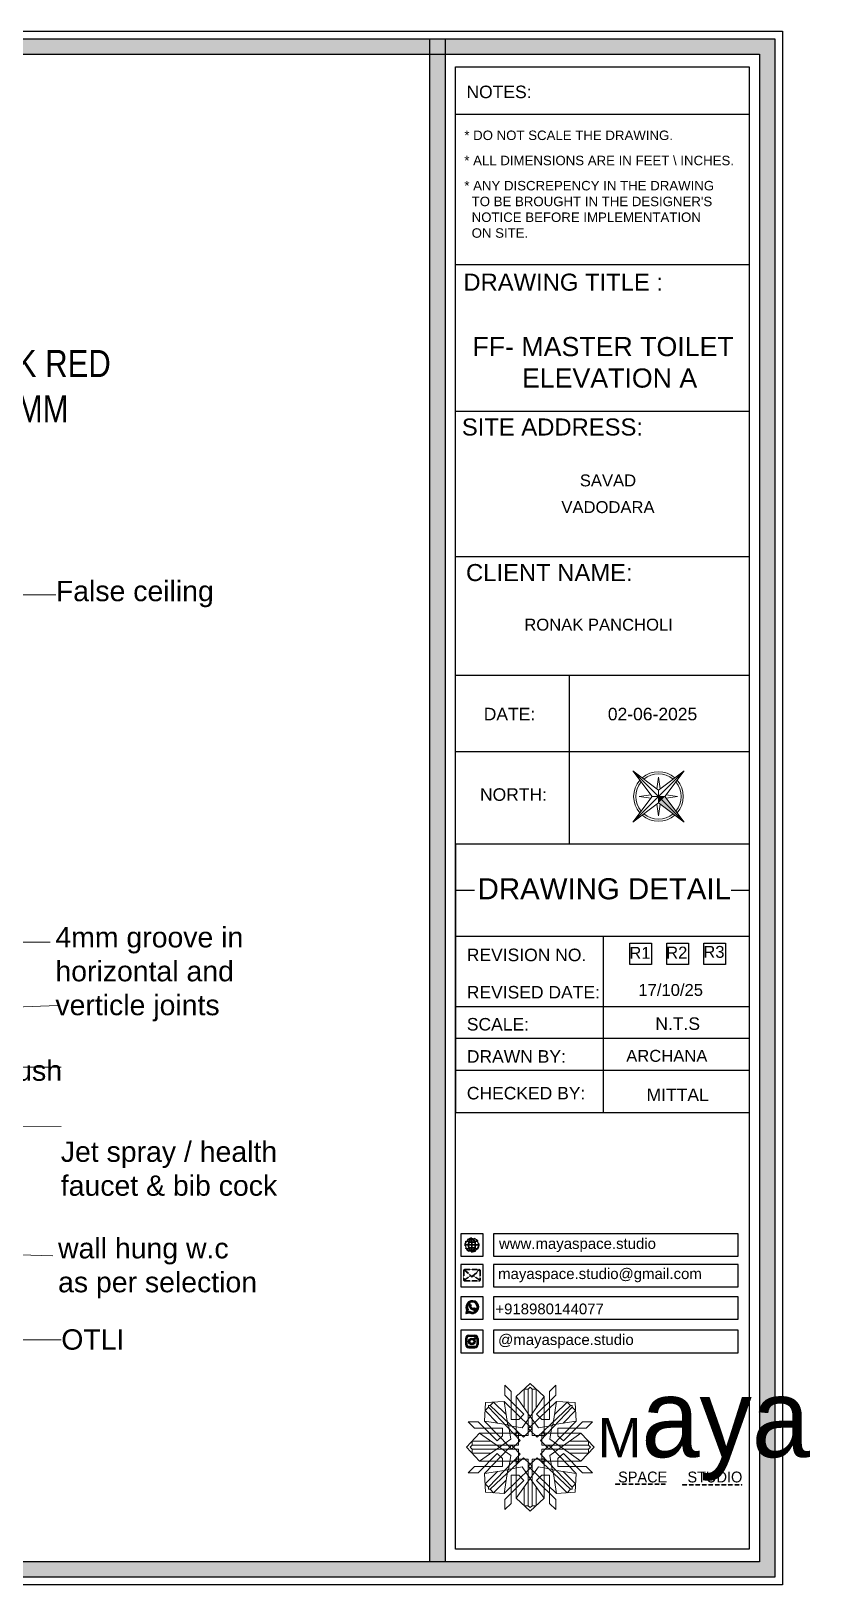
# Model space of a CAD drawing. Header units: millimetres. Extents: x 56222 to 3066687, y -650199 to -121287.
# Drawn here: x 149142.3 to 149257.2, y -184311.3 to -184082.2 of the extents above; entities that cross this region are included whole.
import ezdxf
from ezdxf.enums import TextEntityAlignment as Align

# ---------------------------------------------------------------- set-up
doc = ezdxf.new("R2010")
doc.units = ezdxf.units.MM
doc.header["$MEASUREMENT"] = 0
doc.linetypes.add('DASHEDX2', pattern=[1.5, 1, -0.5])
for name, color, linetype, lineweight in [('Dimension', 10, 'DASHEDX2', 20), ('FIRST FLOOR ( TEXT )', 7, 'Continuous', 9), ('LABALLING', 1, 'Continuous', 25), ('NAME PLATE', 7, 'Continuous', 25), ('title block', 7, 'Continuous', 9), ('wall', 7, 'Continuous', 30)]:
    doc.layers.add(name, color=color, linetype=linetype, lineweight=lineweight)
doc.styles.add('Aerial', font='arial.ttf')
doc.styles.add('Arial', font='arial.ttf')
doc.styles.add('KATHA', font='swissc.ttf')
doc.styles.get("Standard").update_dxf_attribs({"font": 'arial.ttf', "height": 6})
doc.dimstyles.new('NEW ', dxfattribs={"dimtxt": 3, "dimasz": 2, "dimexe": 1, "dimexo": 1, "dimgap": 0.089996, "dimtad": 0, "dimtoh": 1, "dimzin": 3, "dimdsep": 46, "dimlunit": 4, "dimtxsty": 'Aerial', "dimblk": 'OBLIQUE', "dimcen": 0.089996, "dimdle": 1, "dimclrd": 252, "dimclre": 252, "dimclrt": 7, "dimadec": 0, "dimazin": 1, "dimtfac": 1, "dimtdec": 0, "dimtofl": 0, "dimtmove": 1, "dimatfit": 3, "dimldrblk": 'OBLIQUE', "dimfxl": 1, "dimtolj": 1, "dimtzin": 0, "dimlwd": 5, "dimlwe": 5, "dimarcsym": 0})

# ---------------------------------------------------------------- blocks, each defined once
blk = doc.blocks.new('FSFSF')
at = {"color": 42, "lineweight": 5, "true_color": 0xe0ac11}
for p, q in [((28600.03, 143.51), (28600.03, 140.16)), ((28602.15, 141.41), (28600.03, 143.51)), ((28602.15, 141.41), (28602.15, 131.95)), ((28603.86, 139.69), (28608.58, 144.08)), ((28607.9, 142.22), (28606.58, 142.22)), ((28606.58, 142.22), (28606.58, 135.84)), ((28607.9, 142.22), (28608.58, 142.85)), ((28607.9, 142.22), (28607.9, 126.58)), ((28613.31, 139.69), (28608.58, 144.08)), ((28609.27, 142.22), (28608.59, 142.85)), ((28609.27, 142.22), (28609.27, 126.58)), ((28609.27, 142.22), (28610.59, 142.22)), ((28610.59, 142.22), (28610.59, 135.84)), ((28615.02, 141.41), (28617.14, 143.51)), ((28615.02, 141.41), (28615.02, 131.95)), ((28617.14, 143.51), (28617.14, 140.16)), ((28593.19, 131.45), (28593.54, 137.71)), ((28593.39, 135), (28594.56, 136.12)), ((28599.8, 138.06), (28593.54, 137.71)), ((28595.12, 136.69), (28594.53, 136.69)), ((28594.56, 136.12), (28594.56, 136.71)), ((28605.17, 124.98), (28594.56, 136.12)), ((28596.24, 137.86), (28595.12, 136.69)), ((28606.27, 126.08), (28595.12, 136.69)), ((28596.24, 137.86), (28600.47, 133.65)), ((28601.03, 130), (28599.8, 138.06)), ((28599.8, 138.05), (28608.58, 129.56)), ((28606.47, 133.76), (28600.03, 140.16)), ((28603.86, 126.58), (28603.86, 139.69)), ((28603.86, 139.69), (28608.58, 133.02)), ((28613.31, 139.69), (28608.59, 133.02)), ((28617.37, 138.05), (28608.59, 129.56)), ((28610.7, 133.76), (28617.14, 140.16)), ((28610.9, 126.08), (28622.05, 136.69)), ((28612.02, 124.98), (28622.62, 136.12)), ((28613.31, 126.58), (28613.31, 139.69)), ((28616.14, 130), (28617.37, 138.06)), ((28620.93, 137.86), (28616.7, 133.65)), ((28617.37, 138.06), (28623.63, 137.71)), ((28620.93, 137.86), (28622.05, 136.69)), ((28622.05, 136.69), (28622.64, 136.69)), ((28622.62, 136.12), (28622.62, 136.71)), ((28623.8, 135), (28622.62, 136.12)), ((28624, 131.45), (28623.65, 137.71)), ((28587.73, 131.22), (28591.08, 131.22)), ((28589.84, 129.1), (28587.73, 131.22)), ((28597.49, 124.78), (28591.08, 131.22)), ((28593.19, 131.45), (28601.69, 122.67)), ((28601.25, 130.22), (28593.19, 131.45)), ((28593.39, 135), (28597.6, 130.78)), ((28604.75, 131.95), (28602.15, 131.95)), ((28606.47, 133.76), (28604.75, 131.95)), ((28605.86, 129.18), (28608.58, 133.02)), ((28611.31, 129.18), (28608.59, 133.02)), ((28610.7, 133.76), (28612.42, 131.95)), ((28612.42, 131.95), (28615.02, 131.95)), ((28623.99, 131.45), (28615.5, 122.67)), ((28615.94, 130.22), (28624, 131.45)), ((28623.8, 135), (28619.59, 130.78)), ((28619.7, 124.78), (28626.1, 131.22)), ((28629.45, 131.22), (28626.1, 131.22)), ((28627.34, 129.1), (28629.45, 131.22)), ((28591.56, 127.39), (28587.17, 122.66)), ((28589.84, 129.1), (28599.29, 129.1)), ((28604.66, 127.39), (28591.56, 127.39)), ((28591.56, 127.39), (28598.23, 122.67)), ((28597.49, 124.78), (28599.29, 126.5)), ((28602.07, 125.39), (28598.23, 122.67)), ((28599.29, 126.5), (28599.29, 129.1)), ((28605.86, 129.18), (28601.03, 130)), ((28602.07, 125.39), (28601.25, 130.22)), ((28603.68, 126.54), (28603.68, 127.39)), ((28604.66, 126.54), (28603.68, 126.54)), ((28604.71, 127.57), (28603.86, 127.57)), ((28607.9, 126.58), (28603.86, 126.58)), ((28604.66, 123.35), (28604.66, 127.39)), ((28604.7, 126.58), (28604.71, 127.57)), ((28606.27, 126.08), (28608.58, 128.27)), ((28607.9, 128.92), (28608.58, 129.56)), ((28607.9, 128.92), (28608.58, 128.27)), ((28609.27, 128.92), (28608.59, 129.56)), ((28609.27, 128.92), (28608.59, 128.27)), ((28610.9, 126.08), (28608.59, 128.27)), ((28609.27, 126.58), (28613.31, 126.58)), ((28611.31, 129.18), (28616.14, 130)), ((28612.46, 126.58), (28612.46, 127.57)), ((28612.46, 127.57), (28613.31, 127.57)), ((28612.52, 123.35), (28612.52, 127.39)), ((28612.52, 127.39), (28625.63, 127.39)), ((28612.52, 126.54), (28613.51, 126.54)), ((28613.51, 126.54), (28613.51, 127.39)), ((28615.12, 125.39), (28615.94, 130.22)), ((28615.12, 125.39), (28618.96, 122.67)), ((28627.34, 129.1), (28617.89, 129.1)), ((28617.89, 126.5), (28617.89, 129.1)), ((28619.7, 124.78), (28617.89, 126.5)), ((28625.63, 127.39), (28618.96, 122.67)), ((28625.63, 127.39), (28630.02, 122.66)), ((28591.56, 117.94), (28587.17, 122.66)), ((28589.03, 123.35), (28588.4, 122.67)), ((28589.03, 121.98), (28588.4, 122.65)), ((28589.03, 123.35), (28589.03, 124.67)), ((28589.03, 124.67), (28595.4, 124.67)), ((28589.03, 123.35), (28604.66, 123.35)), ((28589.03, 121.98), (28604.66, 121.98)), ((28589.03, 121.98), (28589.03, 120.66)), ((28589.03, 120.66), (28595.4, 120.66)), ((28597.49, 120.54), (28591.08, 114.11)), ((28591.56, 117.94), (28598.23, 122.65)), ((28593.19, 113.88), (28601.69, 122.65)), ((28605.17, 120.35), (28594.56, 109.2)), ((28597.49, 120.54), (28599.29, 118.83)), ((28602.07, 119.94), (28598.23, 122.65)), ((28602.33, 123.35), (28601.69, 122.67)), ((28602.33, 121.98), (28601.69, 122.65)), ((28602.33, 123.35), (28602.97, 122.67)), ((28602.33, 121.98), (28602.97, 122.65)), ((28605.17, 124.98), (28602.97, 122.67)), ((28605.17, 120.35), (28602.97, 122.65)), ((28604.66, 121.98), (28604.66, 117.94)), ((28612.02, 124.98), (28614.21, 122.67)), ((28612.02, 120.35), (28614.21, 122.65)), ((28612.02, 120.35), (28622.62, 109.2)), ((28628.16, 123.35), (28612.52, 123.35)), ((28612.52, 121.98), (28612.52, 117.94)), ((28628.16, 121.98), (28612.52, 121.98)), ((28614.85, 123.35), (28614.21, 122.67)), ((28614.85, 121.98), (28614.21, 122.65)), ((28614.85, 123.35), (28615.5, 122.67)), ((28614.85, 121.98), (28615.5, 122.65)), ((28615.12, 119.94), (28618.96, 122.65)), ((28623.99, 113.88), (28615.5, 122.65)), ((28619.7, 120.54), (28617.89, 118.83)), ((28625.63, 117.94), (28618.96, 122.65)), ((28619.7, 120.54), (28626.1, 114.11)), ((28628.16, 124.67), (28621.78, 124.67)), ((28628.16, 120.66), (28621.78, 120.66)), ((28625.63, 117.94), (28630.02, 122.66)), ((28628.16, 123.35), (28628.16, 124.67)), ((28628.16, 123.35), (28628.78, 122.67)), ((28628.16, 121.98), (28628.78, 122.65)), ((28628.16, 121.98), (28628.16, 120.66)), ((28589.84, 116.23), (28587.73, 114.11)), ((28589.84, 116.23), (28599.29, 116.23)), ((28604.66, 117.94), (28591.56, 117.94)), ((28601.25, 115.1), (28593.19, 113.87)), ((28606.27, 119.15), (28595.12, 108.54)), ((28599.29, 118.83), (28599.29, 116.23)), ((28599.8, 107.17), (28608.58, 115.67)), ((28601.03, 115.23), (28599.8, 107.17)), ((28605.86, 116.05), (28601.03, 115.23)), ((28602.07, 119.94), (28601.25, 115.1)), ((28604.66, 118.78), (28603.68, 118.78)), ((28603.68, 118.78), (28603.68, 117.94)), ((28607.9, 118.65), (28603.86, 118.65)), ((28603.86, 118.65), (28603.86, 105.54)), ((28604.71, 117.66), (28603.86, 117.66)), ((28604.7, 118.65), (28604.71, 117.66)), ((28605.86, 116.05), (28608.58, 112.21)), ((28606.27, 119.15), (28608.58, 116.96)), ((28607.9, 103.01), (28607.9, 118.65)), ((28607.9, 116.31), (28608.58, 116.96)), ((28607.9, 116.31), (28608.58, 115.67)), ((28610.9, 119.15), (28608.59, 116.96)), ((28609.27, 116.31), (28608.59, 116.96)), ((28609.27, 116.31), (28608.59, 115.67)), ((28611.31, 116.05), (28608.59, 112.21)), ((28617.37, 107.17), (28608.59, 115.67)), ((28609.27, 118.65), (28613.31, 118.65)), ((28609.27, 103.01), (28609.27, 118.65)), ((28610.9, 119.15), (28622.05, 108.54)), ((28611.31, 116.05), (28616.14, 115.23)), ((28612.46, 118.65), (28612.46, 117.66)), ((28612.46, 117.66), (28613.31, 117.66)), ((28612.52, 118.78), (28613.51, 118.78)), ((28612.52, 117.94), (28625.63, 117.94)), ((28613.31, 118.65), (28613.31, 105.54)), ((28613.51, 118.78), (28613.51, 117.94)), ((28615.12, 119.94), (28615.94, 115.1)), ((28615.94, 115.1), (28624, 113.87)), ((28616.14, 115.23), (28617.37, 107.17)), ((28617.89, 118.83), (28617.89, 116.23)), ((28627.34, 116.23), (28617.89, 116.23)), ((28627.34, 116.23), (28629.45, 114.11)), ((28587.73, 114.11), (28591.08, 114.11)), ((28593.19, 113.87), (28593.54, 107.62)), ((28593.39, 110.32), (28597.6, 114.55)), ((28593.39, 110.32), (28594.56, 109.2)), ((28596.24, 107.37), (28600.47, 111.58)), ((28606.47, 111.47), (28600.03, 105.07)), ((28602.15, 103.82), (28602.15, 113.27)), ((28604.75, 113.27), (28602.15, 113.27)), ((28603.86, 105.54), (28608.58, 112.21)), ((28606.47, 111.47), (28604.75, 113.27)), ((28613.31, 105.54), (28608.59, 112.21)), ((28610.7, 111.47), (28612.42, 113.27)), ((28610.7, 111.47), (28617.14, 105.07)), ((28612.42, 113.27), (28615.02, 113.27)), ((28615.02, 103.82), (28615.02, 113.27)), ((28620.93, 107.37), (28616.7, 111.58)), ((28623.8, 110.32), (28619.59, 114.55)), ((28623.8, 110.32), (28622.62, 109.2)), ((28624, 113.87), (28623.65, 107.62)), ((28629.45, 114.11), (28626.1, 114.11)), ((28599.8, 107.17), (28593.54, 107.52)), ((28595.12, 108.54), (28594.53, 108.54)), ((28594.56, 109.2), (28594.56, 108.61)), ((28596.24, 107.37), (28595.12, 108.54)), ((28600.03, 101.71), (28600.03, 105.07)), ((28603.86, 105.54), (28608.58, 101.15)), ((28606.58, 103.01), (28606.58, 109.38)), ((28613.31, 105.54), (28608.58, 101.15)), ((28610.59, 103.01), (28610.59, 109.38)), ((28617.14, 101.71), (28617.14, 105.07)), ((28617.37, 107.17), (28623.63, 107.52)), ((28620.93, 107.37), (28622.05, 108.54)), ((28622.05, 108.54), (28622.64, 108.54)), ((28622.62, 109.2), (28622.62, 108.61)), ((28602.15, 103.82), (28600.03, 101.71)), ((28607.9, 103.01), (28606.58, 103.01)), ((28607.9, 103.01), (28608.58, 102.38)), ((28609.27, 103.01), (28608.59, 102.38)), ((28609.27, 103.01), (28610.59, 103.01)), ((28615.02, 103.82), (28617.14, 101.71))]:
    blk.add_line(p, q, dxfattribs=at)
blk = doc.blocks.new('hgwg')
at = {"layer": 'Dimension', "true_color": 0xd39e00}
h = blk.add_hatch(color=42, dxfattribs=at)
h.dxf.hatch_style = 1
h.paths.add_polyline_path([(27505.71, 45.05), (27494.27, 45.05), (27494.27, 44.9), (27505.71, 44.9)])
h = blk.add_hatch(color=42, dxfattribs=at)
h.dxf.hatch_style = 1
h.paths.add_polyline_path([(27523.3, 44.9), (27509.68, 44.9), (27509.68, 44.75), (27523.3, 44.75)])
at = {"layer": 'Dimension', "color": 42, "true_color": 0xd39e00}
for p, q in [((27494.27, 45.05), (27505.71, 45.05)), ((27494.27, 44.9), (27494.27, 45.05)), ((27494.27, 44.9), (27505.71, 44.9)), ((27505.71, 45.05), (27505.71, 44.9)), ((27509.68, 44.9), (27523.3, 44.9)), ((27509.68, 44.9), (27509.68, 44.75)), ((27509.68, 44.75), (27523.3, 44.75)), ((27523.3, 44.75), (27523.3, 44.9))]:
    blk.add_line(p, q, dxfattribs=at)
at = {"layer": 'Dimension', "color": 42, "true_color": 0xd39e00, "attachment_point": 1}
for s, width, insert, char_height in [('{\\fCinzel|b0|i0|c0|p2;\\H1.5x;M\\fAmsterdam One|b0|i0|c0|p2;\\H2x;aya}', 85.3277, (27490.17, 69.17), 6), ('{\\fCinzel|b0|i0|c0|p2;SPACE     STUDIO}', 66.129, (27494.83, 47.86), 2.5)]:
    blk.add_mtext_dynamic_manual_height_columns(s, width=width, gutter_width=30, heights=[0], dxfattribs=dict(at, insert=insert, char_height=char_height))
blk = doc.blocks.new('QEGW4TG')
at = {"layer": 'Dimension', "true_color": 0x000000}
h = blk.add_hatch(color=18, dxfattribs=at)
h.dxf.hatch_style = 1
h.paths.add_polyline_path([(2.69, 1.93, 0.170513), (2.95, 1.97, 0.190337), (3.11, 2.18, 0.316231), (3.07, 2.28), (2.79, 2.37, 0.273721), (2.69, 2.34, 0.040749), (2.63, 2.27, -0.441282), (2.53, 2.25, -0.11828), (2.06, 2.64, -0.441282), (2.07, 2.74, 0.040749), (2.13, 2.81, 0.290083), (2.14, 2.92), (2.01, 3.18, 0.316231), (1.91, 3.2, 0.190337), (1.73, 3, 0.170513), (1.72, 2.74, 0.252784)], flags=0)
h.paths.add_polyline_path([(1.19, 1.98), (1.03, 1.3, 0.550912), (1.11, 1.23), (1.75, 1.39, 6.344125)])
h.paths.add_polyline_path([(1.81, 1.7), (1.4, 1.6), (1.5, 2.03, -9.071339)], flags=16)
h.paths.add_polyline_path([(3.11, 2.16, -0.17811), (2.95, 1.97, -0.170513), (2.69, 1.93, -0.252784), (1.72, 2.74, -0.170513), (1.73, 3, -0.17811), (1.89, 3.19, -0.370089), (2.01, 3.18), (2.14, 2.92, -0.307185), (2.13, 2.8, -0.041087), (2.06, 2.73, 0.321676), (2.05, 2.65, 0.126524), (2.55, 2.24, 0.312216), (2.62, 2.26, -0.041087), (2.68, 2.34, -0.290673), (2.79, 2.37), (3.07, 2.28, -0.370089)], flags=0)
h = blk.add_hatch(color=18, dxfattribs=at)
h.dxf.hatch_style = 1
h.paths.add_polyline_path([(2.79, 2.37, 0.273721), (2.69, 2.34, 0.040749), (2.63, 2.27, -0.441282), (2.53, 2.25, -0.11828), (2.06, 2.64, -0.441282), (2.07, 2.74, 0.040749), (2.13, 2.81, 0.290083), (2.14, 2.92), (2.01, 3.18, 0.316231), (1.91, 3.2, 0.190337), (1.73, 3, 0.170513), (1.72, 2.74, 0.252784), (2.69, 1.93, 0.170513), (2.95, 1.97, 0.190337), (3.11, 2.18, 0.316231), (3.07, 2.28)])
for p, q in [((1.19, 1.98), (1.03, 1.3)), ((1.1, 1.23), (1.75, 1.39)), ((1.5, 2.03), (1.4, 1.6)), ((1.4, 1.6), (1.81, 1.7)), ((2.01, 3.18), (2.14, 2.92)), ((3.07, 2.28), (2.8, 2.36))]:
    blk.add_line(p, q)
blk.add_lwpolyline([(0, 0), (4.68, 0), (4.68, 4.68), (0, 4.68)], close=True)
for centre, radius, start, end in [((2.39, 2.56), 1.34, 241.4727, 205.6422), ((2.39, 2.56), 1.04, 235.9962, 210.8333), ((1.09, 1.29), 0.0598, 164.8483, 282.1458), ((2.09, 2.87), 0.39, 159.7007, 198.4072), ((2.96, 3.23), 1.33, 201.4218, 258.1669), ((2.07, 2.87), 0.364, 118.9685, 159.3648), ((1.94, 3.12), 0.0896, 41.8985, 123.1344), ((2.11, 2.68), 0.066, 135.9932, 224.8892), ((1.67, 3.16), 0.586, 312.4617, 321.8728), ((3.12, 3.42), 1.31, 216.5455, 243.5279), ((2.05, 2.87), 0.104, 320.3924, 28.6971), ((2.57, 2.3), 0.066, 234.2482, 323.1441), ((3.11, 1.94), 0.586, 137.2645, 146.6756), ((2.76, 2.27), 0.104, 70.4402, 138.745), ((2.75, 2.31), 0.39, 260.7301, 299.4366), ((2.76, 2.29), 0.364, 299.7725, 340.1688), ((3.03, 2.2), 0.0896, 336.0029, 57.2388)]:
    blk.add_arc(centre, radius, start, end)
blk = doc.blocks.new('ASGERG')
at = {"layer": 'Dimension', "true_color": 0x000000}
h = blk.add_hatch(color=18, dxfattribs=at)
h.dxf.hatch_style = 1
h.paths.add_polyline_path([(0.99, 1.7, 0.353872), (1.69, 1.03), (2.96, 1.03, 0.353872), (3.66, 1.7), (3.66, 2.99, 0.353872), (2.96, 3.67), (1.69, 3.67, 0.353872), (0.99, 2.99)])
h.paths.add_polyline_path([(1.27, 2.97, -0.353872), (1.72, 3.4), (2.94, 3.4, -0.353872), (3.38, 2.97), (3.38, 1.72, -0.353872), (2.94, 1.3), (1.72, 1.3, -0.353872), (1.27, 1.72)], flags=16)
h.paths.add_polyline_path([(3.02, 2.35, -1), (1.64, 2.35, -1)], flags=0)
h.paths.add_polyline_path([(2.74, 2.35, -1), (1.92, 2.35, -1)], flags=0)
h.paths.add_polyline_path([(2.86, 3.02, -1), (3.19, 3.02, -1)], flags=0)
h.paths.add_polyline_path([(1.64, 2.35, 1), (3.02, 2.35, 1)], flags=0)
h = blk.add_hatch(color=18, dxfattribs=at)
h.dxf.hatch_style = 1
h.paths.add_polyline_path([(1.64, 2.35, 1), (3.02, 2.35, 1)])
h.paths.add_polyline_path([(2.74, 2.35, -1), (1.92, 2.35, -1)], flags=16)
h = blk.add_hatch(color=18, dxfattribs=at)
h.dxf.hatch_style = 1
h.paths.add_polyline_path([(3.19, 3.02, 1), (2.86, 3.02, 1)])
for p, q in [((1.69, 3.67), (2.96, 3.67)), ((2.94, 3.4), (1.72, 3.4)), ((0.99, 2.99), (0.99, 1.7)), ((1.27, 2.97), (1.27, 1.72)), ((1.69, 1.03), (2.96, 1.03)), ((2.94, 1.3), (1.72, 1.3)), ((3.38, 2.97), (3.38, 1.72)), ((3.66, 2.99), (3.66, 1.7))]:
    blk.add_line(p, q)
blk.add_lwpolyline([(0, 0), (4.68, 0), (4.68, 4.68), (0, 4.68)], close=True)
for centre, radius in [((2.33, 2.35), 0.694), ((2.33, 2.35), 0.414), ((3.02, 3.02), 0.168)]:
    blk.add_circle(centre, radius)
for centre, radius, start, end in [((1.76, 2.89), 0.778, 94.8631, 172.8127), ((1.76, 2.91), 0.491, 94.8631, 172.8127), ((2.9, 2.91), 0.491, 7.1873, 85.1369), ((2.89, 2.89), 0.778, 7.1873, 85.1369), ((1.76, 1.8), 0.778, 187.1873, 265.1369), ((1.76, 1.78), 0.491, 187.1873, 265.1369), ((2.9, 1.78), 0.491, 274.8631, 352.8127), ((2.89, 1.8), 0.778, 274.8631, 352.8127)]:
    blk.add_arc(centre, radius, start, end)
blk = doc.blocks.new('ETYETE')
at = {"layer": 'Dimension', "true_color": 0x000000}
h = blk.add_hatch(color=18, dxfattribs=at)
h.dxf.hatch_style = 1
h.paths.add_polyline_path([(3.76, 1.14, 0.414214), (4.12, 1.5), (4.12, 3.29, 0.414214), (3.76, 3.65), (0.92, 3.65, 0.414214), (0.56, 3.29), (0.56, 1.5, 0.414214), (0.92, 1.14)])
h.paths.add_polyline_path([(2.61, 2.22), (3.92, 1.34, -0.198912), (3.76, 1.28), (0.92, 1.28, -0.198912), (0.76, 1.34), (2.08, 2.22), (2.34, 1.98)], flags=16)
h.paths.add_polyline_path([(2.34, 2.16), (0.89, 3.51, -0.028783), (0.92, 3.52), (3.76, 3.52, -0.028783), (3.79, 3.51)], flags=16)
h.paths.add_polyline_path([(2.71, 2.32), (3.92, 3.45, -0.202482), (3.99, 3.29), (3.99, 1.5, -0.043076), (3.98, 1.46)], flags=16)
h.paths.add_polyline_path([(1.98, 2.32), (0.7, 1.46, -0.043076), (0.7, 1.5), (0.7, 3.29, -0.202482), (0.76, 3.45)], flags=16)
blk.add_lwpolyline([(0, 0), (4.68, 0), (4.68, 4.68), (0, 4.68)], close=True)
at = {"layer": 'Dimension', "color": 18, "true_color": 0x000000}
for p, q in [((0.56, 3.29), (0.56, 1.5)), ((0.7, 3.29), (0.7, 1.5)), ((0.76, 3.45), (1.98, 2.32)), ((0.89, 3.51), (2.34, 2.16)), ((0.92, 3.65), (3.76, 3.65)), ((0.92, 3.52), (3.76, 3.52)), ((2.34, 2.16), (3.79, 3.51)), ((2.71, 2.32), (3.92, 3.45)), ((3.99, 3.29), (3.99, 1.5)), ((4.12, 3.29), (4.12, 1.5)), ((0.7, 1.46), (1.98, 2.32)), ((0.76, 1.34), (2.08, 2.22)), ((0.92, 1.28), (3.76, 1.28)), ((0.92, 1.14), (3.76, 1.14)), ((2.08, 2.22), (2.34, 1.98)), ((2.34, 1.98), (2.61, 2.22)), ((3.92, 1.34), (2.61, 2.22)), ((3.98, 1.46), (2.71, 2.32))]:
    blk.add_line(p, q, dxfattribs=at)
for centre, radius, start, end in [((0.92, 3.29), 0.358, 90, 180), ((0.92, 3.29), 0.224, 134.2136, 180), ((0.92, 3.29), 0.224, 90, 96.5948), ((3.76, 3.29), 0.358, 0, 90), ((3.76, 3.29), 0.224, 83.4052, 90), ((3.76, 3.29), 0.224, 0, 45.7864), ((0.92, 1.5), 0.358, 180, 270), ((0.92, 1.5), 0.224, 180, 189.8662), ((0.92, 1.5), 0.224, 225, 270), ((3.76, 1.5), 0.358, 270, 0), ((3.76, 1.5), 0.224, 270, 315), ((3.76, 1.5), 0.224, 350.1338, 0)]:
    blk.add_arc(centre, radius, start, end, dxfattribs=at)
blk = doc.blocks.new('DTGWEGEARG')
at = {"layer": 'Dimension', "true_color": 0x000000}
h = blk.add_hatch(color=18, dxfattribs=at)
h.dxf.hatch_style = 1
h.paths.add_polyline_path([(3.83, 2.34, 1), (0.85, 2.34, 1)])
h.paths.add_polyline_path([(2.51, 1.01, 0.105795), (2.96, 1.58, -0.055205), (3.3, 1.41, -0.169822)], flags=16)
h.paths.add_polyline_path([(2.41, 1.12), (2.41, 1.69, -0.058279), (2.81, 1.63, -0.103353)], flags=16)
h.paths.add_polyline_path([(2.26, 1.13, -0.101741), (1.87, 1.63, -0.057171), (2.26, 1.69)], flags=16)
h.paths.add_polyline_path([(2.17, 1.01, -0.169822), (1.38, 1.41, -0.055205), (1.72, 1.58, 0.105795)], flags=16)
h.paths.add_polyline_path([(3.02, 1.72, 0.081336), (3.13, 2.27), (3.68, 2.27, -0.152069), (3.4, 1.52, 0.05687)], flags=16)
h.paths.add_polyline_path([(2.87, 1.77, 0.061945), (2.41, 1.84), (2.41, 2.27), (2.98, 2.27, -0.081344)], flags=16)
h.paths.add_polyline_path([(2.26, 1.84, 0.060923), (1.8, 1.77, -0.081344), (1.7, 2.27), (2.26, 2.27)], flags=16)
h.paths.add_polyline_path([(1.66, 1.72, 0.05687), (1.28, 1.52, -0.152069), (1, 2.27), (1.55, 2.27, 0.081336)], flags=16)
h.paths.add_polyline_path([(2.41, 2.42), (2.41, 2.83, 0.061945), (2.87, 2.91, -0.080009), (2.98, 2.42)], flags=16)
h.paths.add_polyline_path([(3.13, 2.42, 0.080116), (3.02, 2.96, 0.05687), (3.4, 3.16, 0.028258), (3.3, 3.27, -0.055205), (2.96, 3.1, 0.105795), (2.51, 3.67, -0.36029), (3.68, 2.42)], flags=16)
h.paths.add_polyline_path([(2.26, 2.42), (1.7, 2.42, -0.080009), (1.8, 2.91, 0.060923), (2.26, 2.84)], flags=16)
h.paths.add_polyline_path([(1.55, 2.42), (1, 2.42, -0.150466), (1.28, 3.16, 0.05687), (1.66, 2.96, 0.080116)], flags=16)
h.paths.add_polyline_path([(2.41, 2.98), (2.41, 3.56, -0.103353), (2.81, 3.05, -0.058279)], flags=16)
h.paths.add_polyline_path([(2.26, 2.99, -0.057171), (1.87, 3.05, -0.101741), (2.26, 3.55)], flags=16)
h.paths.add_polyline_path([(1.72, 3.1, -0.055205), (1.38, 3.27, -0.169822), (2.17, 3.67, 0.105795)], flags=16)
blk.add_lwpolyline([(0, 0), (4.68, 0), (4.68, 4.68), (0, 4.68)], close=True)
at = {"layer": 'Dimension', "color": 18, "true_color": 0x000000}
for p, q in [((2.26, 3.55), (2.26, 2.99)), ((2.41, 3.56), (2.41, 2.98)), ((1, 2.42), (1.55, 2.42)), ((1, 2.27), (1.55, 2.27)), ((1.7, 2.42), (2.26, 2.42)), ((1.7, 2.27), (2.26, 2.27)), ((2.26, 2.84), (2.26, 2.42)), ((2.26, 2.27), (2.26, 1.84)), ((2.26, 1.69), (2.26, 1.13)), ((2.41, 2.83), (2.41, 2.42)), ((2.41, 2.42), (2.98, 2.42)), ((2.41, 2.27), (2.98, 2.27)), ((2.41, 2.27), (2.41, 1.84)), ((2.41, 1.69), (2.41, 1.12)), ((3.13, 2.42), (3.68, 2.42)), ((3.13, 2.27), (3.68, 2.27))]:
    blk.add_line(p, q, dxfattribs=at)
blk.add_circle((2.34, 2.34), 1.49, dxfattribs=at)
for centre, radius, start, end in [((2.34, 2.34), 1.34, 97.3549, 135.9073), ((2.34, 4.74), 1.75, 236.7417, 249.3811), ((3.28, 2.34), 1.73, 129.9301, 154.0867), ((3.28, 2.34), 1.58, 130.1073, 153.3446), ((1.4, 2.34), 1.58, 26.6554, 50.2584), ((2.34, 2.34), 1.34, 3.3907, 82.6451), ((1.4, 2.34), 1.73, 25.9133, 50.0699), ((2.34, 4.74), 1.75, 290.6189, 303.2583), ((2.34, 2.34), 1.34, 142.3819, 176.6093), ((2.34, 2.34), 1.34, 183.0315, 217.6181), ((2.34, 4.74), 1.9, 236.1399, 249.1595), ((2.34, -0.06), 1.9, 110.8405, 123.8601), ((2.34, -0.06), 1.75, 110.6189, 123.2583), ((2.34, 2.34), 1.34, 224.0927, 262.6451), ((3.28, 2.34), 1.73, 159.0567, 177.3789), ((3.28, 2.34), 1.73, 182.3435, 200.9433), ((3.28, 2.34), 1.58, 158.8325, 177.1302), ((3.28, 2.34), 1.58, 182.5658, 201.1675), ((3.28, 2.34), 1.73, 205.9133, 230.0699), ((2.34, 4.74), 1.9, 253.6799, 267.6253), ((2.34, -0.06), 1.9, 92.3747, 106.3201), ((2.34, 4.74), 1.75, 254.3336, 267.422), ((2.34, -0.06), 1.75, 92.578, 105.6664), ((3.28, 2.34), 1.58, 206.6554, 229.8927), ((2.34, 4.74), 1.75, 272.3248, 285.6664), ((2.34, 4.74), 1.9, 272.1415, 286.3201), ((2.34, -0.06), 1.9, 73.6799, 87.8585), ((2.34, -0.06), 1.75, 74.3336, 87.6752), ((1.4, 2.34), 1.58, 309.7416, 333.3446), ((1.4, 2.34), 1.73, 309.9301, 334.0867), ((2.34, 2.34), 1.34, 277.3549, 315.9073), ((1.4, 2.34), 1.58, 2.8698, 21.1675), ((1.4, 2.34), 1.58, 338.8325, 357.4342), ((2.34, -0.06), 1.75, 56.7417, 69.3811), ((2.34, 4.74), 1.9, 290.8405, 303.8601), ((1.4, 2.34), 1.73, 2.6211, 20.9433), ((1.4, 2.34), 1.73, 339.0567, 357.6565), ((2.34, -0.06), 1.9, 56.1399, 69.1595), ((2.34, 2.34), 1.34, 322.3819, 356.9685)]:
    blk.add_arc(centre, radius, start, end, dxfattribs=at)
blk = doc.blocks.new('4t')
at = {"transparency": 33554607}
h = blk.add_hatch(color=1, dxfattribs=at)
h.dxf.hatch_style = 1
h.paths.add_polyline_path([(45531.33, -35822.29), (45529.23, -35821.83), (45528.09, -35837.01)])
h = blk.add_hatch(color=1, dxfattribs=at)
h.dxf.hatch_style = 1
h.paths.add_polyline_path([(45533.44, -35822.75), (45531.33, -35822.29), (45528.09, -35837.01)])
h = blk.add_hatch(color=1, dxfattribs=at)
h.dxf.hatch_style = 1
h.paths.add_polyline_path([(45531.8, -35820.19), (45529.23, -35821.83), (45531.33, -35822.29)])
h = blk.add_hatch(color=1, dxfattribs=at)
h.dxf.hatch_style = 1
h.paths.add_polyline_path([(45531.8, -35820.19), (45531.33, -35822.29), (45533.44, -35822.75)])
at = {"layer": 'title block', "color": 7, "lineweight": 9}
for p, q in [((45535.51, -35803.37), (45530.16, -35817.62)), ((45535.51, -35803.37), (45531.8, -35820.19)), ((45534.36, -35818.55), (45535.51, -35803.37)), ((45530.5, -35816.7), (45526.88, -35812.49)), ((45526.88, -35812.49), (45529.18, -35817.55)), ((45539.5, -35815.27), (45534.44, -35817.57)), ((45535.28, -35818.89), (45539.5, -35815.27)), ((45530.16, -35817.62), (45514.98, -35816.48)), ((45514.98, -35816.48), (45529.23, -35821.83)), ((45514.98, -35816.48), (45531.8, -35820.19)), ((45528.31, -35821.48), (45524.1, -35825.11)), ((45524.1, -35825.11), (45529.16, -35822.81)), ((45531.8, -35820.19), (45528.09, -35837.01)), ((45529.23, -35821.83), (45528.09, -35837.01)), ((45528.09, -35837.01), (45533.44, -35822.75)), ((45531.8, -35820.19), (45529.23, -35821.83)), ((45531.8, -35820.19), (45530.16, -35817.62)), ((45534.36, -35818.55), (45531.8, -35820.19)), ((45533.44, -35822.75), (45531.8, -35820.19)), ((45531.8, -35820.19), (45548.62, -35823.9)), ((45533.44, -35822.75), (45548.62, -35823.9)), ((45548.62, -35823.9), (45534.36, -35818.55)), ((45536.71, -35827.89), (45534.42, -35822.83)), ((45533.09, -35823.67), (45536.71, -35827.89))]:
    blk.add_line(p, q, dxfattribs=at)
for radius, start, end in [(11.79, 81.35997, 163.76651), (10.83, 82.42855, 162.69793), (10.83, 352.42855, 72.69793), (11.79, 351.35997, 73.76651), (11.79, 171.35997, 253.76651), (10.83, 172.42855, 252.69793), (11.79, 261.35997, 343.76651), (10.83, 262.42855, 342.69793)]:
    blk.add_arc((45531.8, -35820.19), radius, start, end, dxfattribs=at)
blk = doc.blocks.new('_Oblique')
at = {"layer": 'wall', "color": 0, "lineweight": -2}
blk.add_line((-0.5, -0.5), (0.5, 0.5), dxfattribs=at)

msp = doc.modelspace()

# ---------------------------------------------------------------- hatches: boundary and pattern name
at = {"layer": 'NAME PLATE', "true_color": 0xd39e00}
h = msp.add_hatch(color=42, dxfattribs=at)
h.paths.add_polyline_path([(148929.717, -184083.328), (148929.717, -184310.206), (149252.044, -184310.206), (149252.044, -184083.328)])
h.paths.add_polyline_path([(148931.979, -184085.59), (149249.782, -184085.59), (149249.782, -184307.944), (148931.979, -184307.944)], flags=16)
msp.add_hatch(color=42, dxfattribs=at).paths.add_polyline_path([(149201.146, -184307.944), (149203.408, -184307.944), (149203.408, -184083.328), (149201.146, -184083.328)])

# ---------------------------------------------------------------- linework, layer by layer
at = {"layer": 'NAME PLATE', "color": 42, "true_color": 0xd39e00}
for p, q in [((149248.25, -184094.492), (149204.939, -184094.492)), ((149248.25, -184116.676), (149204.939, -184116.676)), ((149248.25, -184138.276), (149204.939, -184138.276)), ((149248.25, -184159.744), (149204.939, -184159.744)), ((149248.25, -184177.237), (149204.939, -184177.237)), ((149221.697, -184177.237), (149221.697, -184202.101)), ((149248.25, -184188.492), (149204.939, -184188.492)), ((149248.25, -184202.101), (149204.939, -184202.101)), ((149204.939, -184202.101), (149204.939, -184241.689)), ((149248.25, -184202.101), (149248.25, -184241.689)), ((149204.939, -184208.888), (149207.74, -184208.888)), ((149245.632, -184208.888), (149248.25, -184208.888)), ((149204.939, -184215.674), (149248.25, -184215.674)), ((149226.793, -184241.689), (149226.793, -184215.674)), ((149248.25, -184226.08), (149204.939, -184226.08)), ((149248.25, -184230.767), (149204.939, -184230.767)), ((149248.25, -184235.453), (149204.939, -184235.453)), ((149204.939, -184241.689), (149248.25, -184241.689))]:
    msp.add_line(p, q, dxfattribs=at)
for points in [[(148928.586, -184082.197), (149253.175, -184082.197), (149253.175, -184311.337), (148928.586, -184311.337)], [(148929.717, -184083.328), (149252.044, -184083.328), (149252.044, -184310.206), (148929.717, -184310.206)], [(149201.146, -184307.944), (149201.146, -184083.328), (149203.408, -184083.328), (149203.408, -184307.944)], [(148931.979, -184085.59), (149249.782, -184085.59), (149249.782, -184307.944), (148931.979, -184307.944)], [(149204.939, -184306.082), (149204.939, -184087.452), (149248.25, -184087.452), (149248.25, -184306.082)], [(149230.662, -184216.681), (149233.851, -184216.681), (149233.851, -184219.87), (149230.662, -184219.87)], [(149236.125, -184216.681), (149239.315, -184216.681), (149239.315, -184219.87), (149236.125, -184219.87)], [(149241.589, -184216.681), (149244.778, -184216.681), (149244.778, -184219.87), (149241.589, -184219.87)]]:
    msp.add_lwpolyline(points, close=True, dxfattribs=at)
at = {"layer": 'NAME PLATE', "color": 18, "true_color": 0x000000}
for points in [[(149210.547, -184262.859), (149246.663, -184262.859), (149246.663, -184259.558), (149210.547, -184259.558)], [(149210.547, -184267.364), (149246.663, -184267.364), (149246.663, -184264.063), (149210.547, -184264.063)], [(149210.564, -184272.17), (149246.663, -184272.17), (149246.663, -184268.869), (149210.564, -184268.869)], [(149210.547, -184277.091), (149246.663, -184277.091), (149246.663, -184273.79), (149210.547, -184273.79)]]:
    msp.add_lwpolyline(points, close=True, dxfattribs=at)

# ---------------------------------------------------------------- block references
at = {"layer": 'NAME PLATE', "xscale": 0.3102291378614928, "yscale": 0.3102291378614928, "zscale": 0.3102291378614928, "rotation": 57.4367586490667}
msp.add_blockref('4t', (132266.662, -190118.772), dxfattribs=at)
at = {"layer": 'NAME PLATE', "color": 42, "true_color": 0xd39e00}
for name, p, xscale, yscale, zscale in [('DTGWEGEARG', (149205.72, -184262.859), 0.7056445819661339, 0.7056445819661339, 0.7056445819661339), ('ETYETE', (149205.72, -184267.364), 0.7056445819661339, 0.7056445819661339, 0.7056445819661339), ('QEGW4TG', (149205.737, -184272.17), 0.7056445819661339, 0.7056445819661339, 0.7056445819661339), ('ASGERG', (149205.72, -184277.091), 0.7056445819661339, 0.7056445819661339, 0.7056445819661339), ('FSFSF', (136656.745, -184344.884), 0.4390021377375929, 0.4390021377375929, 0.4390021377375929), ('hgwg', (131614.256, -184325.283), 0.6406539263327695, 0.6406539263327695, 0.6406539263327695)]:
    msp.add_blockref(name, p, dxfattribs=dict(at, xscale=xscale, yscale=yscale, zscale=zscale))

# ---------------------------------------------------------------- texts
at = {"layer": 'FIRST FLOOR ( TEXT )', "color": 1, "insert": (149133.611, -184134.585), "char_height": 4, "attachment_point": 5, "style": 'KATHA'}
msp.add_mtext('FLOAT BRICK RED\\P1200X600MM', dxfattribs=at)
at = {"layer": 'LABALLING', "lineweight": 5, "ltscale": 4, "char_height": 3}
for s, insert, attachment_point in [('False ceiling', (149146.007, -184163.27), 1), ('\\pxql;Flush', (149146.913, -184237.039), 9), ('OTLI', (149146.803, -184273.644), 1)]:
    msp.add_mtext(s, dxfattribs=dict(at, insert=insert, attachment_point=attachment_point))
for s, insert, width, attachment_point in [('4mm groove in horizontal and verticle joints', (149145.935, -184214.325), 34.35798, 1), ('\\pxql;Jet spray / health \\Pfaucet & bib cock', (149178.464, -184253.992, 0), 31.73384, 9), ('\\pxql;wall hung w.c \\Pas per selection', (149175.063, -184269.088), 28.73298, 9)]:
    msp.add_mtext(s, dxfattribs=dict(at, insert=insert, width=width, attachment_point=attachment_point))
at = {"layer": 'NAME PLATE', "style": 'Arial'}
for s, height, p in [('NOTES:', 1.8462, (149211.364, -184092.089)), ('DRAWING TITLE : ', 2.51267, (149221.32, -184120.479)), ('FF- MASTER TOILET', 2.82142, (149226.717, -184130.134)), ('ELEVATION A', 2.82142, (149227.676, -184134.774)), ('SITE ADDRESS:', 2.51267, (149219.243, -184141.836)), (' SAVAD ', 1.7529, (149227.437, -184149.337)), ('VADODARA', 1.7529, (149227.437, -184153.272)), ('CLIENT NAME:', 2.51267, (149218.785, -184163.304)), ('RONAK PANCHOLI    ', 1.75286, (149227.411, -184170.604)), ('DATE:', 1.8462, (149212.912, -184183.837)), ('02-06-2025', 1.8462, (149234.011, -184183.837)), ('NORTH:', 1.8462, (149213.502, -184195.706)), ('DRAWING DETAIL', 3.10648, (149226.895, -184210.235)), ('REVISION NO.', 1.8462, (149215.43, -184219.354)), ('REVISED DATE: ', 1.8462, (149216.792, -184224.858)), ('17/10/25', 1.7529, (149236.689, -184224.475)), ('SCALE:', 1.8462, (149211.204, -184229.58)), ('DRAWN BY:', 1.8462, (149213.925, -184234.324)), ('ARCHANA', 1.7529, (149236.117, -184234.193)), ('CHECKED BY:', 1.8462, (149215.359, -184239.74)), ('MITTAL', 1.8462, (149237.72, -184239.986))]:
    msp.add_text(s, height=height, dxfattribs=at).set_placement(p, align=Align.CENTER)
for s, insert, char_height, width, attachment_point in [('* DO NOT SCALE THE DRAWING.', (149206.249, -184096.869, 0), 1.39633, 53.94765, 1), ('* ALL DIMENSIONS ARE IN FEET \\\\ INCHES.', (149206.249, -184100.582, 0), 1.39633, 53.94765, 1), ("* ANY DISCREPENCY IN THE DRAWING \\P  TO BE BROUGHT IN THE DESIGNER'S\\P  NOTICE BEFORE IMPLEMENTATION \\P  ON SITE.", (149206.249, -184104.295, 0), 1.39633, 53.94765, 1), ('R1', (149232.153, -184217.252, 0), 1.7529, 2.41174, 2), ('R2', (149237.581, -184217.213, 0), 1.7529, 2.41174, 2), ('R3', (149243.062, -184217.106, 0), 1.7529, 2.41174, 2), ('N.T.S', (149237.72, -184227.642, 0), 1.8462, 3.60328, 2)]:
    msp.add_mtext(s, dxfattribs=dict(at, insert=insert, char_height=char_height, width=width, attachment_point=attachment_point))
at = {"layer": 'NAME PLATE', "color": 18, "true_color": 0x000000, "char_height": 1.5778, "attachment_point": 1}
for s, width, gutter_width, insert in [('www.mayaspace.studio', 24.76108, 20.712, (149211.361, -184260.203, 0)), ('mayaspace.studio@gmail.com', 15.44768, 12.922, (149211.236, -184264.654, 0)), ('+918980144077', 60.23873, 12.922, (149210.828, -184269.844, 0)), ('@mayaspace.studio', 15.44768, 12.922, (149211.236, -184274.38, 0))]:
    msp.add_mtext_dynamic_manual_height_columns(s, width=width, gutter_width=gutter_width, heights=[0], dxfattribs=dict(at, insert=insert))

# ---------------------------------------------------------------- leaders
at = {"layer": 'LABALLING', "lineweight": 5, "ltscale": 2}
for points in [[(149130.266, -184165.31), (149146.007, -184165.31)], [(149098.787, -184216.529), (149145.148, -184216.529)], [(149067.291, -184233.182), (149092.806, -184228.074), (149146.227, -184225.899)], [(149057.423, -184234.97, 0), (149146.803, -184234.97, 0)], [(149040.558, -184251.532, 0), (149052.064, -184243.913, 0), (149146.803, -184243.744, 0)], [(149063.226, -184263.212), (149080.847, -184261.059), (149145.54, -184262.784)], [(149123.739, -184275.216), (149146.803, -184275.216)]]:
    msp.add_leader(points, dimstyle='NEW ', override={"dimexe": 7, "dimexo": 7, "dimclrd": 1, "dimfxl": 200, "dimfxlon": 1, "dimarcsym": 2}, dxfattribs=at)

doc.saveas('drawing.dxf')
